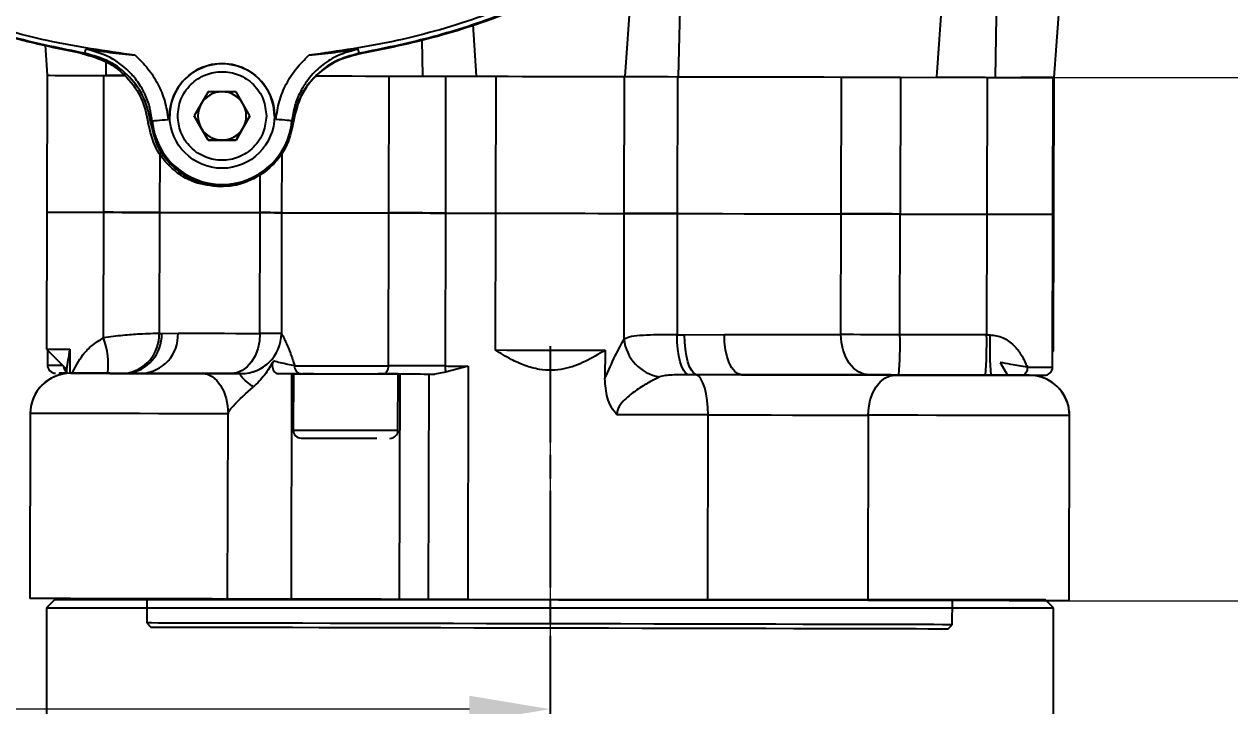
# Model space of a CAD drawing. Header units: millimetres. Extents: x 2251 to 4395, y 932 to 2449.
# Drawn here: x 2852 to 3001.7, y 2032 to 2116.7 of the extents above; entities that cross this region are included whole.
import ezdxf

# ---------------------------------------------------------------- set-up
doc = ezdxf.new("R2010")
doc.units = ezdxf.units.MM
doc.linetypes.add('AM_ISO08W050', pattern=[18, 12, -1.5, 3, -1.5])
doc.layers.add('AM_5', color=3, linetype='Continuous', lineweight=25)
doc.layers.add('AM_7', color=4, linetype='AM_ISO08W050', lineweight=25)
doc.styles.add('SLDTEXTSTYLE1', font='txt.shx', dxfattribs={"width": 0.7, "bigfont": 'gbcbig.shx'})
doc.dimstyles.new('SLDDIMSTYLE12$0', dxfattribs={"dimtxt": 12, "dimasz": 10, "dimexe": 0, "dimexo": 0.0625, "dimgap": 0.875, "dimtad": 1, "dimdec": 1, "dimlfac": 1.8, "dimrnd": 1e-09, "dimzin": 12, "dimdsep": 46, "dimtxsty": 'SLDTEXTSTYLE1', "dimcen": 0.09, "dimdle": 8.16, "dimclrd": 3, "dimclre": 3, "dimadec": 0, "dimazin": 3, "dimtfac": 1, "dimtdec": 1, "dimtofl": 0, "dimtmove": 0, "dimatfit": 3, "dimfxl": 0, "dimfrac": 2, "dimtolj": 1, "dimlwd": 5, "dimlwe": 5, "dimarcsym": 0})

# ---------------------------------------------------------------- blocks, each defined once
blk = doc.blocks.new('*D70')
at = {"layer": 'AM_5', "color": 3, "lineweight": 5, "transparency": 16777216}
blk.add_line((2932.89, 2408.77), (3112.72, 2408.77), dxfattribs=at)
at = {"layer": 'AM_5', "color": 3, "linetype": 'Continuous', "lineweight": 5, "transparency": 16777216}
for p, q in [((3112.72, 2398.77), (3112.72, 2120.03)), ((2979.9, 2110.03), (3112.72, 2110.03))]:
    blk.add_line(p, q, dxfattribs=at)
at = {"layer": 'AM_5', "color": 3, "transparency": 16777216}
for points in [[(3111.06, 2398.77), (3114.39, 2398.77), (3112.72, 2408.77)], [(3111.06, 2120.03), (3114.39, 2120.03), (3112.72, 2110.03)]]:
    blk.add_solid(points, dxfattribs=at)
at = {"layer": 'Defpoints', "color": 0, "transparency": 16777216}
for p in [(2932.83, 2408.77), (2979.83, 2110.03), (3112.72, 2110.03)]:
    blk.add_point(p, dxfattribs=at)
at = {"layer": 'AM_5', "color": 0, "transparency": 16777216, "insert": (3105.85, 2259.4), "char_height": 12, "attachment_point": 5, "rotation": 90, "style": 'SLDTEXTSTYLE1'}
blk.add_mtext('\\A1;300', dxfattribs=at)
blk = doc.blocks.new('*D71')
at = {"layer": 'AM_5', "color": 3, "lineweight": 5, "transparency": 16777216}
blk.add_line((2979.96, 2110.03), (3112.84, 2110.03), dxfattribs=at)
at = {"layer": 'AM_5', "color": 3, "linetype": 'Continuous', "lineweight": 5, "transparency": 16777216}
for p, q in [((3112.84, 2100.03), (3112.84, 2055.02)), ((2981.82, 2045.02), (3112.84, 2045.02))]:
    blk.add_line(p, q, dxfattribs=at)
at = {"layer": 'AM_5', "color": 3, "transparency": 16777216}
for points in [[(3111.17, 2100.03), (3114.51, 2100.03), (3112.84, 2110.03)], [(3111.17, 2055.02), (3114.51, 2055.02), (3112.84, 2045.02)]]:
    blk.add_solid(points, dxfattribs=at)
at = {"layer": 'Defpoints', "color": 0, "transparency": 16777216}
for p in [(2979.9, 2110.03), (2981.76, 2045.02), (3112.84, 2045.02)]:
    blk.add_point(p, dxfattribs=at)
at = {"layer": 'AM_5', "color": 0, "transparency": 16777216, "insert": (3105.97, 2077.53), "char_height": 12, "attachment_point": 5, "rotation": 90, "style": 'SLDTEXTSTYLE1'}
blk.add_mtext('\\A1;30', dxfattribs=at)
blk = doc.blocks.new('*D64')
at = {"layer": 'AM_5', "color": 3, "linetype": 'Continuous', "lineweight": 5, "transparency": 16777216}
for p, q in [((2755.4, 2110.44), (2755.4, 2031.56)), ((2907.32, 2031.56), (2765.4, 2031.56))]:
    blk.add_line(p, q, dxfattribs=at)
at = {"layer": 'AM_5', "color": 3, "lineweight": 5, "transparency": 16777216}
blk.add_line((2917.32, 2073.61), (2917.32, 2031.56), dxfattribs=at)
at = {"layer": 'AM_5', "color": 3, "transparency": 16777216}
for points in [[(2765.4, 2033.23), (2765.4, 2029.9), (2755.4, 2031.56)], [(2907.32, 2033.23), (2907.32, 2029.9), (2917.32, 2031.56)]]:
    blk.add_solid(points, dxfattribs=at)
at = {"layer": 'Defpoints', "color": 0, "transparency": 16777216}
for p in [(2755.4, 2110.51), (2917.32, 2073.67), (2755.4, 2031.56)]:
    blk.add_point(p, dxfattribs=at)
at = {"layer": 'AM_5', "color": 0, "transparency": 16777216, "insert": (2836.36, 2038.44), "char_height": 12, "attachment_point": 5, "style": 'SLDTEXTSTYLE1'}
blk.add_mtext('\\A1;160', dxfattribs=at)
blk = doc.blocks.new('*D83')
at = {"layer": 'AM_5', "color": 3, "lineweight": 5, "transparency": 16777216}
blk.add_line((2981.82, 2045.02), (3079.45, 2044.81), dxfattribs=at)
at = {"layer": 'AM_5', "color": 3, "linetype": 'Continuous', "lineweight": 5, "transparency": 16777216}
for p, q in [((3079.43, 2034.81), (3078.85, 1765.13)), ((2966.38, 1755.37), (3078.83, 1755.13))]:
    blk.add_line(p, q, dxfattribs=at)
at = {"layer": 'AM_5', "color": 3, "transparency": 16777216}
for points in [[(3077.76, 2034.82), (3081.09, 2034.81), (3079.45, 2044.81)], [(3077.18, 1765.13), (3080.52, 1765.12), (3078.83, 1755.13)]]:
    blk.add_solid(points, dxfattribs=at)
at = {"layer": 'Defpoints', "color": 0, "transparency": 16777216}
for p in [(2981.76, 2045.02), (2966.32, 1755.37), (3078.83, 1755.13)]:
    blk.add_point(p, dxfattribs=at)
at = {"layer": 'AM_5', "color": 0, "transparency": 16777216, "insert": (3072.26, 1899.99), "char_height": 12, "attachment_point": 5, "rotation": 89.8775, "style": 'SLDTEXTSTYLE1'}
blk.add_mtext('\\A1;290', dxfattribs=at)

msp = doc.modelspace()

# ---------------------------------------------------------------- linework, layer by layer
at = {"color": 7, "linetype": 'Continuous', "lineweight": 25}
for p, q in [((2965.348, 2110.059), (2967.757, 2145.193)), ((2973.199, 2145.181), (2972.564, 2110.043)), ((2979.9, 2110.028), (2982.484, 2145.885)), ((2933.721, 2129.728), (2933.248, 2110.127)), ((2926.65, 2110.141), (2927.751, 2125.82)), ((2907.726, 2116.603), (2908.15, 2110.181)), ((2854.645, 2114.053), (2854.9, 2110.295)), ((2859.586, 2113.033), (2859.705, 2113.55)), ((2893.642, 2113.033), (2893.523, 2113.55)), ((2901.551, 2110.195), (2901.462, 2114.705)), ((2862.235, 2110.279), (2862.212, 2111.962)), ((2854.9, 2110.295), (2854.864, 2093.295)), ((2861.92, 2093.28), (2861.956, 2110.28)), ((2864.451, 2110.274), (2862.235, 2110.279)), ((2897.299, 2093.204), (2897.336, 2110.204)), ((2904.366, 2110.189), (2904.33, 2093.189)), ((2910.577, 2110.175), (2910.541, 2093.176)), ((2926.544, 2093.141), (2926.58, 2110.141)), ((2933.154, 2110.127), (2933.118, 2093.127)), ((2953.467, 2093.084), (2953.503, 2110.084)), ((2960.83, 2110.068), (2960.794, 2093.068)), ((2960.83, 2110.068), (2971.58, 2110.045)), ((2971.58, 2110.045), (2971.543, 2093.045)), ((2975.967, 2110.036), (2975.967, 2110.036)), ((2977.011, 2110.034), (2977.011, 2110.034)), ((2979.742, 2093.028), (2979.778, 2110.028)), ((2979.863, 2093.028), (2979.9, 2110.028)), ((2874.882, 2108.248), (2873.15, 2105.248)), ((2878.346, 2108.248), (2874.882, 2108.248)), ((2880.078, 2105.248), (2878.346, 2108.248)), ((2867.788, 2104.382), (2867.938, 2104.632)), ((2870.114, 2105.255), (2870.114, 2105.255)), ((2873.15, 2105.248), (2874.882, 2102.248)), ((2874.016, 2103.748), (2873.15, 2105.248)), ((2878.346, 2102.248), (2880.078, 2105.248)), ((2880.078, 2105.248), (2879.212, 2103.748)), ((2883.114, 2105.241), (2883.114, 2105.241)), ((2885.44, 2104.382), (2885.291, 2104.632)), ((2874.882, 2102.248), (2874.016, 2103.748)), ((2879.212, 2103.748), (2878.346, 2102.248)), ((2874.882, 2102.248), (2878.346, 2102.248)), ((2874.882, 2102.248), (2874.882, 2102.248)), ((2876.614, 2102.248), (2874.882, 2102.248)), ((2878.346, 2102.248), (2876.614, 2102.248)), ((2878.346, 2102.248), (2878.346, 2102.248)), ((2868.874, 2100.691), (2868.858, 2093.265)), ((2884.022, 2100.73), (2884.006, 2093.232)), ((2881.342, 2093.238), (2881.352, 2098.099)), ((2854.864, 2093.295), (2854.827, 2076.295)), ((2861.886, 2077.671), (2861.92, 2093.28)), ((2868.858, 2093.265), (2868.826, 2078.215)), ((2881.31, 2078.238), (2881.342, 2093.238)), ((2881.342, 2093.238), (2881.35, 2093.238)), ((2884.006, 2093.232), (2883.974, 2078.232)), ((2897.259, 2074.204), (2897.299, 2093.204)), ((2904.33, 2093.189), (2904.289, 2074.189)), ((2910.541, 2093.176), (2910.505, 2076.176)), ((2926.51, 2077.533), (2926.544, 2093.141)), ((2933.118, 2093.127), (2933.086, 2078.077)), ((2953.435, 2078.084), (2953.467, 2093.084)), ((2960.762, 2078.068), (2960.794, 2093.068)), ((2960.794, 2093.068), (2971.543, 2093.045)), ((2971.543, 2093.045), (2971.511, 2078.045)), ((2979.701, 2074.028), (2979.742, 2093.028)), ((2979.742, 2093.028), (2979.863, 2093.028)), ((2979.827, 2076.028), (2979.863, 2093.028)), ((2868.826, 2078.215), (2869.139, 2078.214)), ((2869.139, 2078.214), (2871.145, 2078.26)), ((2933.086, 2078.077), (2934.019, 2078.075)), ((2934.019, 2078.075), (2938.961, 2078.115)), ((2971.511, 2078.045), (2960.762, 2078.068)), ((2971.511, 2078.045), (2971.92, 2078.044)), ((2854.827, 2076.295), (2857.322, 2073.79)), ((2854.949, 2076.173), (2854.945, 2074.295)), ((2857.716, 2076.289), (2857.71, 2073.287)), ((2924.15, 2076.146), (2924.142, 2072.619)), ((2979.705, 2075.906), (2979.827, 2076.028)), ((2979.705, 2076.028), (2979.827, 2076.028)), ((2973.199, 2074.624), (2974.118, 2073.04)), ((2856.442, 2073.292), (2856.442, 2073.097)), ((2857.322, 2073.93), (2857.321, 2073.264)), ((2866.607, 2073.27), (2866.6, 2073.27)), ((2867.539, 2073.268), (2866.942, 2073.269)), ((2877.772, 2073.246), (2877.768, 2073.246)), ((2878.968, 2073.243), (2878.968, 2073.243)), ((2878.968, 2073.243), (2878.968, 2073.243)), ((2885.239, 2073.23), (2885.179, 2045.23)), ((2885.464, 2073.229), (2885.449, 2066.229)), ((2886.417, 2073.227), (2887.014, 2073.226)), ((2887.368, 2073.225), (2886.608, 2073.227)), ((2887.964, 2073.224), (2887.368, 2073.225)), ((2898.449, 2066.201), (2898.464, 2073.201)), ((2898.672, 2073.201), (2898.612, 2045.201)), ((2902.267, 2073.193), (2902.207, 2045.193)), ((2904.367, 2073.415), (2903.015, 2073.192)), ((2907.18, 2074.183), (2904.367, 2073.415)), ((2907.18, 2074.183), (2907.118, 2045.183)), ((2935.481, 2073.097), (2934.465, 2073.099)), ((2941.071, 2073.11), (2935.481, 2073.097)), ((2971.377, 2073.046), (2960.627, 2073.069)), ((2972.041, 2073.044), (2971.377, 2073.046)), ((2972.083, 2073.044), (2973.044, 2073.042)), ((2976.274, 2073.035), (2975.993, 2073.036)), ((2978.199, 2072.836), (2978.199, 2073.031)), ((2852.813, 2068.299), (2852.764, 2045.299)), ((2852.813, 2068.299), (2852.813, 2068.299)), ((2877.305, 2045.246), (2877.354, 2068.246)), ((2936.893, 2045.119), (2936.943, 2068.119)), ((2956.813, 2068.077), (2956.764, 2045.077)), ((2981.758, 2045.023), (2981.807, 2068.023)), ((2981.807, 2068.023), (2981.807, 2068.024)), ((2855.822, 2045.163), (2854.822, 2044.163)), ((2917.322, 2045.163), (2855.822, 2045.163)), ((2867.261, 2045.268), (2867.255, 2042.268)), ((2885.179, 2045.23), (2877.305, 2045.246)), ((2902.207, 2045.193), (2898.612, 2045.201)), ((2978.822, 2045.163), (2917.322, 2045.163)), ((2967.254, 2042.054), (2967.261, 2045.054)), ((2979.822, 2044.163), (2978.822, 2045.163)), ((2854.822, 2044.163), (2854.822, 2024.163)), ((2854.822, 2044.163), (2979.822, 2044.163)), ((2979.822, 2024.163), (2979.822, 2044.163)), ((2867.255, 2042.268), (2867.753, 2041.767)), ((2966.753, 2041.556), (2967.254, 2042.054))]:
    msp.add_line(p, q, dxfattribs=at)
at = {"color": 7, "linetype": 'Continuous', "lineweight": 25, "flags": 128}
for points in [[(2854.9, 2110.295), (2854.909, 2110.295), (2855.207, 2110.294), (2855.913, 2110.293), (2856.996, 2110.29), (2858.408, 2110.287), (2860.086, 2110.284), (2861.956, 2110.28)], [(2861.956, 2110.28), (2863.137, 2110.277), (2864.259, 2110.275), (2864.512, 2110.274)], [(2888.254, 2110.223), (2889.443, 2110.221), (2891.084, 2110.217), (2892.767, 2110.214), (2894.418, 2110.21), (2895.963, 2110.207), (2897.336, 2110.204)], [(2897.336, 2110.204), (2898.077, 2110.202), (2898.881, 2110.2), (2899.737, 2110.199), (2900.634, 2110.197), (2901.558, 2110.195), (2902.496, 2110.193), (2903.437, 2110.191), (2904.366, 2110.189)], [(2904.366, 2110.189), (2905.136, 2110.187), (2905.908, 2110.185), (2906.682, 2110.184), (2907.458, 2110.182), (2908.236, 2110.18), (2909.015, 2110.179), (2909.795, 2110.177), (2910.577, 2110.175)], [(2910.577, 2110.175), (2912.115, 2110.172), (2913.887, 2110.168), (2915.815, 2110.164), (2917.813, 2110.16), (2919.794, 2110.156), (2921.668, 2110.152), (2923.352, 2110.148), (2924.772, 2110.145), (2925.864, 2110.143), (2926.58, 2110.141)], [(2926.58, 2110.141), (2926.975, 2110.14), (2927.513, 2110.139), (2928.186, 2110.138), (2928.985, 2110.136), (2929.895, 2110.134), (2930.905, 2110.132), (2931.997, 2110.13), (2933.154, 2110.127)], [(2933.154, 2110.127), (2935.99, 2110.121), (2938.761, 2110.115), (2941.457, 2110.11), (2944.069, 2110.104), (2946.589, 2110.099), (2949.006, 2110.093), (2951.314, 2110.089), (2953.503, 2110.084)], [(2953.503, 2110.084), (2954.254, 2110.082), (2955.071, 2110.081), (2955.944, 2110.079), (2956.865, 2110.077), (2957.824, 2110.075), (2958.811, 2110.073), (2959.817, 2110.07), (2960.83, 2110.068)], [(2971.58, 2110.045), (2973.257, 2110.042), (2974.869, 2110.038), (2976.345, 2110.035), (2977.618, 2110.032), (2978.633, 2110.03), (2979.344, 2110.029), (2979.72, 2110.028), (2979.745, 2110.028), (2979.418, 2110.029), (2978.752, 2110.03), (2977.777, 2110.032)], [(2977.777, 2110.032), (2977.197, 2110.033), (2976.708, 2110.034), (2976.316, 2110.035), (2976.029, 2110.036), (2975.848, 2110.036), (2975.777, 2110.036), (2975.817, 2110.036), (2975.967, 2110.036)], [(2975.967, 2110.036), (2976.133, 2110.036), (2976.289, 2110.035), (2976.435, 2110.035), (2976.57, 2110.035), (2976.696, 2110.034), (2976.811, 2110.034), (2976.916, 2110.034), (2977.011, 2110.034)], [(2977.011, 2110.034), (2978.294, 2110.031), (2979.226, 2110.029), (2979.767, 2110.028), (2979.9, 2110.028)], [(2867.938, 2104.632), (2867.982, 2104.637), (2868.099, 2104.648), (2868.285, 2104.665), (2868.533, 2104.689), (2868.833, 2104.717), (2869.174, 2104.749), (2869.544, 2104.784), (2869.928, 2104.821)], [(2885.291, 2104.632), (2885.247, 2104.637), (2885.129, 2104.648), (2884.943, 2104.665), (2884.695, 2104.689), (2884.395, 2104.717), (2884.054, 2104.749), (2883.684, 2104.784), (2883.3, 2104.821)], [(2854.864, 2093.295), (2854.873, 2093.295), (2855.17, 2093.294), (2855.876, 2093.293), (2856.959, 2093.29), (2858.371, 2093.287), (2860.05, 2093.284), (2861.92, 2093.28)], [(2854.864, 2093.295), (2854.873, 2093.295), (2855.17, 2093.294), (2855.876, 2093.293), (2856.959, 2093.29), (2858.371, 2093.287), (2860.05, 2093.284), (2861.92, 2093.28)], [(2861.92, 2093.28), (2863.1, 2093.277), (2864.223, 2093.275), (2865.27, 2093.273), (2866.225, 2093.271), (2867.074, 2093.269), (2867.803, 2093.267), (2868.4, 2093.266), (2868.858, 2093.265)], [(2868.858, 2093.265), (2868.4, 2093.266), (2867.803, 2093.267), (2867.074, 2093.269), (2866.225, 2093.271), (2865.27, 2093.273), (2864.223, 2093.275), (2863.1, 2093.277), (2861.92, 2093.28)], [(2868.858, 2093.265), (2869.872, 2093.263), (2871.053, 2093.26), (2872.394, 2093.257), (2873.893, 2093.254), (2875.543, 2093.251), (2877.338, 2093.247), (2879.274, 2093.243), (2881.342, 2093.238)], [(2868.858, 2093.265), (2869.872, 2093.263), (2871.053, 2093.26), (2872.394, 2093.257), (2873.893, 2093.254), (2875.543, 2093.251), (2877.338, 2093.247), (2879.274, 2093.243), (2881.342, 2093.238)], [(2881.342, 2093.238), (2882.022, 2093.237), (2882.623, 2093.235), (2883.138, 2093.234), (2883.562, 2093.233), (2883.891, 2093.233), (2884.006, 2093.232)], [(2884.006, 2093.232), (2883.892, 2093.233), (2883.564, 2093.233), (2883.142, 2093.234), (2882.628, 2093.235), (2882.029, 2093.237), (2881.35, 2093.238)], [(2884.006, 2093.232), (2884.144, 2093.232), (2884.628, 2093.231), (2885.438, 2093.229), (2886.539, 2093.227), (2887.882, 2093.224), (2889.407, 2093.221), (2891.047, 2093.217), (2892.73, 2093.214), (2894.381, 2093.21), (2895.927, 2093.207), (2897.299, 2093.204)], [(2884.009, 2093.232), (2884.144, 2093.232), (2884.628, 2093.231), (2885.438, 2093.229), (2886.539, 2093.227), (2887.882, 2093.224), (2889.407, 2093.221), (2891.047, 2093.217), (2892.73, 2093.214), (2894.381, 2093.21), (2895.927, 2093.207), (2897.299, 2093.204)], [(2897.299, 2093.204), (2898.041, 2093.202), (2898.845, 2093.201), (2899.701, 2093.199), (2900.597, 2093.197), (2901.521, 2093.195), (2902.46, 2093.193), (2903.4, 2093.191), (2904.33, 2093.189)], [(2904.33, 2093.189), (2903.4, 2093.191), (2902.46, 2093.193), (2901.521, 2093.195), (2900.597, 2093.197), (2899.701, 2093.199), (2898.845, 2093.201), (2898.041, 2093.202), (2897.299, 2093.204)], [(2904.33, 2093.189), (2905.1, 2093.187), (2905.872, 2093.186), (2906.646, 2093.184), (2907.422, 2093.182), (2908.199, 2093.181), (2908.978, 2093.179), (2909.759, 2093.177), (2910.541, 2093.176)], [(2904.33, 2093.189), (2905.1, 2093.187), (2905.872, 2093.186), (2906.646, 2093.184), (2907.422, 2093.182), (2908.199, 2093.181), (2908.978, 2093.179), (2909.759, 2093.177), (2910.541, 2093.176)], [(2910.541, 2093.176), (2912.078, 2093.172), (2913.85, 2093.168), (2915.779, 2093.164), (2917.777, 2093.16), (2919.757, 2093.156), (2921.631, 2093.152), (2923.315, 2093.148), (2924.735, 2093.145), (2925.828, 2093.143), (2926.544, 2093.141)], [(2910.541, 2093.176), (2912.078, 2093.172), (2913.85, 2093.168), (2915.779, 2093.164), (2917.777, 2093.16), (2919.757, 2093.156), (2921.631, 2093.152), (2923.315, 2093.148), (2924.735, 2093.145), (2925.828, 2093.143), (2926.544, 2093.141)], [(2926.544, 2093.141), (2926.938, 2093.141), (2927.476, 2093.139), (2928.15, 2093.138), (2928.948, 2093.136), (2929.859, 2093.134), (2930.868, 2093.132), (2931.96, 2093.13), (2933.118, 2093.127)], [(2933.118, 2093.127), (2931.96, 2093.13), (2930.868, 2093.132), (2929.859, 2093.134), (2928.948, 2093.136), (2928.15, 2093.138), (2927.476, 2093.139), (2926.938, 2093.141), (2926.544, 2093.141)], [(2933.118, 2093.127), (2935.954, 2093.121), (2938.724, 2093.115), (2941.421, 2093.11), (2944.033, 2093.104), (2946.552, 2093.099), (2948.97, 2093.093), (2951.277, 2093.089), (2953.467, 2093.084)], [(2933.118, 2093.127), (2935.954, 2093.121), (2938.724, 2093.115), (2941.421, 2093.11), (2944.033, 2093.104), (2946.552, 2093.099), (2948.97, 2093.093), (2951.277, 2093.089), (2953.467, 2093.084)], [(2953.467, 2093.084), (2954.218, 2093.082), (2955.035, 2093.081), (2955.908, 2093.079), (2956.828, 2093.077), (2957.787, 2093.075), (2958.775, 2093.073), (2959.78, 2093.07), (2960.794, 2093.068)], [(2960.794, 2093.068), (2959.78, 2093.07), (2958.775, 2093.073), (2957.787, 2093.075), (2956.828, 2093.077), (2955.908, 2093.079), (2955.035, 2093.081), (2954.218, 2093.082), (2953.467, 2093.084)], [(2971.543, 2093.045), (2973.221, 2093.042), (2974.833, 2093.038), (2976.308, 2093.035), (2977.582, 2093.032), (2978.596, 2093.03), (2979.308, 2093.029), (2979.684, 2093.028), (2979.742, 2093.028)], [(2971.543, 2093.045), (2973.221, 2093.042), (2974.833, 2093.038), (2976.308, 2093.035), (2977.582, 2093.032), (2978.596, 2093.03), (2979.308, 2093.029), (2979.684, 2093.028), (2979.742, 2093.028)], [(2871.145, 2078.26), (2872.131, 2078.258), (2873.203, 2078.256), (2874.358, 2078.253), (2875.595, 2078.25), (2876.912, 2078.248), (2878.305, 2078.245), (2879.772, 2078.241), (2881.31, 2078.238)], [(2881.31, 2078.238), (2881.24, 2077.263), (2881.037, 2076.325), (2880.709, 2075.462), (2880.268, 2074.705), (2879.731, 2074.084), (2879.12, 2073.623), (2878.457, 2073.34), (2877.768, 2073.246)], [(2883.974, 2078.232), (2883.859, 2078.233), (2883.53, 2078.233), (2883.106, 2078.234), (2882.591, 2078.235), (2881.99, 2078.237), (2881.31, 2078.238)], [(2934.465, 2073.099), (2934.187, 2073.275), (2933.924, 2073.613), (2933.685, 2074.101), (2933.478, 2074.722), (2933.309, 2075.457), (2933.185, 2076.28), (2933.11, 2077.163), (2933.086, 2078.077)], [(2935.481, 2073.097), (2935.186, 2073.273), (2934.908, 2073.611), (2934.654, 2074.098), (2934.434, 2074.72), (2934.256, 2075.455), (2934.124, 2076.278), (2934.045, 2077.161), (2934.019, 2078.075)], [(2941.071, 2073.11), (2940.657, 2073.207), (2940.26, 2073.493), (2939.895, 2073.955), (2939.574, 2074.578), (2939.312, 2075.336), (2939.118, 2076.201), (2939, 2077.139), (2938.961, 2078.115)], [(2938.961, 2078.115), (2940.952, 2078.111), (2942.898, 2078.106), (2944.796, 2078.102), (2946.642, 2078.098), (2948.432, 2078.095), (2950.163, 2078.091), (2951.831, 2078.087), (2953.435, 2078.084)], [(2956.963, 2073.076), (2956.273, 2073.174), (2955.61, 2073.46), (2954.999, 2073.923), (2954.464, 2074.546), (2954.025, 2075.305), (2953.7, 2076.17), (2953.5, 2077.108), (2953.435, 2078.084)], [(2960.762, 2078.068), (2959.748, 2078.07), (2958.743, 2078.073), (2957.755, 2078.075), (2956.796, 2078.077), (2955.876, 2078.079), (2955.002, 2078.081), (2954.186, 2078.082), (2953.435, 2078.084)], [(2854.827, 2076.295), (2855.017, 2076.295), (2855.579, 2076.293), (2856.491, 2076.291), (2857.716, 2076.289)], [(2910.505, 2076.176), (2911.956, 2076.172), (2913.623, 2076.169), (2915.437, 2076.165), (2917.327, 2076.161), (2919.217, 2076.157), (2921.032, 2076.153), (2922.698, 2076.149), (2924.15, 2076.146)], [(2854.945, 2074.295), (2854.992, 2074.295), (2855.334, 2074.294), (2855.995, 2074.293), (2856.823, 2074.291)], [(2857.321, 2073.29), (2857.221, 2073.29), (2856.664, 2073.291), (2856.445, 2073.292), (2856.577, 2073.291), (2857.051, 2073.29), (2857.321, 2073.29)], [(2866.657, 2073.27), (2867.264, 2073.268), (2868.267, 2073.266), (2868.983, 2073.265), (2869.374, 2073.264), (2869.418, 2073.264), (2869.112, 2073.265), (2868.475, 2073.266), (2867.539, 2073.268)], [(2874.184, 2073.253), (2874.804, 2073.156), (2875.4, 2072.87), (2875.949, 2072.407), (2876.43, 2071.784), (2876.824, 2071.025), (2877.116, 2070.16), (2877.295, 2069.222), (2877.354, 2068.246)], [(2885.464, 2073.229), (2885.532, 2073.229), (2885.923, 2073.228), (2886.639, 2073.227), (2887.643, 2073.224), (2888.879, 2073.222), (2890.281, 2073.219), (2891.775, 2073.216), (2893.278, 2073.212), (2894.711, 2073.209), (2895.995, 2073.207), (2897.062, 2073.204), (2897.855, 2073.203), (2898.329, 2073.202), (2898.461, 2073.201), (2898.242, 2073.202), (2897.685, 2073.203), (2896.819, 2073.205), (2895.964, 2073.207)], [(2885.626, 2074.229), (2886.751, 2074.226), (2888.093, 2074.223), (2889.597, 2074.22), (2891.2, 2074.217), (2892.834, 2074.213), (2894.433, 2074.21), (2895.929, 2074.207), (2897.259, 2074.204)], [(2887.964, 2073.224), (2887.989, 2073.224), (2888.297, 2073.223), (2888.932, 2073.222), (2889.836, 2073.22), (2890.928, 2073.217), (2892.113, 2073.215), (2893.285, 2073.212), (2894.339, 2073.21), (2895.182, 2073.208), (2895.739, 2073.207), (2895.961, 2073.207), (2895.964, 2073.207)], [(2897.259, 2074.204), (2897.245, 2074.009), (2897.207, 2073.821), (2897.146, 2073.649), (2897.063, 2073.497), (2896.963, 2073.373), (2896.848, 2073.281), (2896.724, 2073.224), (2896.595, 2073.205)], [(2904.289, 2074.189), (2903.36, 2074.191), (2902.419, 2074.193), (2901.481, 2074.195), (2900.557, 2074.197), (2899.66, 2074.199), (2898.804, 2074.201), (2898, 2074.202), (2897.259, 2074.204)], [(2904.289, 2074.189), (2904.649, 2074.188), (2905.009, 2074.187), (2905.37, 2074.187), (2905.731, 2074.186), (2906.093, 2074.185), (2906.455, 2074.184), (2906.817, 2074.183), (2907.18, 2074.183)], [(2936.943, 2068.119), (2936.917, 2069.033), (2936.837, 2069.916), (2936.706, 2070.739), (2936.527, 2071.474), (2936.307, 2072.096), (2936.054, 2072.584), (2935.775, 2072.921), (2935.481, 2073.097)], [(2956.813, 2068.077), (2956.879, 2069.052), (2957.07, 2069.989), (2957.38, 2070.853), (2957.796, 2071.61), (2958.302, 2072.231), (2958.879, 2072.692), (2959.505, 2072.975), (2960.155, 2073.069)], [(2972.037, 2073.044), (2972.147, 2073.044), (2973.299, 2073.041), (2973.712, 2073.041)], [(2974.129, 2073.04), (2975.427, 2073.037), (2975.731, 2073.036)], [(2976.581, 2074.034), (2976.569, 2073.839), (2976.534, 2073.652), (2976.477, 2073.479), (2976.401, 2073.328), (2976.308, 2073.204), (2976.202, 2073.111), (2976.088, 2073.055), (2975.969, 2073.036)], [(2976.449, 2073.035), (2976.555, 2073.035), (2977.42, 2073.033), (2977.978, 2073.031), (2978.196, 2073.031), (2978.199, 2073.031)], [(2976.581, 2074.034), (2977.768, 2074.032), (2978.701, 2074.03), (2979.342, 2074.029), (2979.664, 2074.028), (2979.701, 2074.028)], [(2877.354, 2068.246), (2875.422, 2068.251), (2873.303, 2068.255), (2871.048, 2068.26), (2868.713, 2068.265), (2866.356, 2068.27), (2864.034, 2068.275), (2861.806, 2068.28), (2859.727, 2068.284), (2857.847, 2068.288), (2856.214, 2068.292), (2854.867, 2068.295), (2853.839, 2068.297), (2853.157, 2068.298), (2852.837, 2068.299), (2852.813, 2068.299)], [(2936.943, 2068.119), (2935.558, 2068.122), (2934.163, 2068.125), (2932.757, 2068.128), (2931.343, 2068.131), (2929.92, 2068.134), (2928.49, 2068.137), (2927.053, 2068.14), (2925.61, 2068.143)], [(2936.943, 2068.119), (2939.503, 2068.114), (2942.134, 2068.108), (2944.788, 2068.102), (2947.42, 2068.097), (2949.982, 2068.091), (2952.43, 2068.086), (2954.72, 2068.081), (2956.813, 2068.077)], [(2981.807, 2068.023), (2981.736, 2068.023), (2981.324, 2068.024), (2980.552, 2068.026), (2979.441, 2068.028), (2978.018, 2068.031), (2976.318, 2068.035), (2974.383, 2068.039), (2972.261, 2068.044), (2970.004, 2068.048), (2967.669, 2068.053), (2965.312, 2068.058), (2962.991, 2068.063), (2960.765, 2068.068), (2958.689, 2068.073), (2956.813, 2068.077)], [(2885.449, 2066.229), (2885.517, 2066.229), (2885.908, 2066.228), (2886.624, 2066.227), (2887.628, 2066.224), (2888.864, 2066.222), (2890.266, 2066.219), (2891.76, 2066.216), (2893.263, 2066.212), (2894.696, 2066.209), (2895.98, 2066.207), (2897.047, 2066.204), (2897.84, 2066.203), (2898.314, 2066.202), (2898.449, 2066.201)], [(2877.305, 2045.246), (2875.373, 2045.251), (2873.254, 2045.255), (2870.999, 2045.26), (2868.664, 2045.265), (2866.306, 2045.27), (2863.985, 2045.275), (2861.757, 2045.28), (2859.678, 2045.284), (2857.798, 2045.288), (2856.164, 2045.292), (2854.817, 2045.295), (2853.79, 2045.297), (2853.108, 2045.298), (2852.788, 2045.299), (2852.764, 2045.299)], [(2898.612, 2045.201), (2898.23, 2045.202), (2897.469, 2045.203), (2896.375, 2045.206), (2895.013, 2045.209), (2893.465, 2045.212), (2891.824, 2045.215), (2890.187, 2045.219), (2888.653, 2045.222), (2887.314, 2045.225), (2886.249, 2045.227), (2885.523, 2045.229), (2885.179, 2045.23)], [(2907.118, 2045.183), (2906.444, 2045.184), (2905.78, 2045.186), (2905.131, 2045.187), (2904.5, 2045.188), (2903.889, 2045.19), (2903.301, 2045.191), (2902.74, 2045.192), (2902.207, 2045.193)], [(2907.118, 2045.183), (2910.856, 2045.175), (2914.618, 2045.167), (2918.391, 2045.159), (2922.16, 2045.151), (2925.909, 2045.143), (2929.624, 2045.135), (2933.291, 2045.127), (2936.893, 2045.119)], [(2956.764, 2045.077), (2954.671, 2045.081), (2952.381, 2045.086), (2949.933, 2045.091), (2947.371, 2045.097), (2944.739, 2045.102), (2942.085, 2045.108), (2939.454, 2045.114), (2936.893, 2045.119)], [(2981.758, 2045.023), (2981.687, 2045.023), (2981.275, 2045.024), (2980.503, 2045.026), (2979.392, 2045.028), (2977.969, 2045.031), (2976.269, 2045.035), (2974.334, 2045.039), (2972.212, 2045.044), (2969.955, 2045.048), (2967.619, 2045.053), (2965.262, 2045.058), (2962.942, 2045.063), (2960.716, 2045.068), (2958.64, 2045.073), (2956.764, 2045.077)], [(2967.254, 2042.054), (2967.186, 2042.055), (2966.792, 2042.055), (2966.05, 2042.057), (2964.966, 2042.059), (2963.548, 2042.062), (2961.805, 2042.066), (2959.749, 2042.07), (2957.395, 2042.075), (2954.76, 2042.081), (2951.862, 2042.087), (2948.72, 2042.094), (2945.359, 2042.101), (2941.8, 2042.109), (2938.068, 2042.117), (2934.191, 2042.125), (2930.195, 2042.133), (2926.109, 2042.142), (2921.96, 2042.151), (2917.778, 2042.16), (2913.593, 2042.169), (2909.433, 2042.178), (2905.328, 2042.187), (2901.307, 2042.195), (2897.397, 2042.204), (2893.627, 2042.212), (2890.023, 2042.219), (2886.609, 2042.227), (2883.411, 2042.234), (2880.45, 2042.24), (2877.747, 2042.246), (2875.321, 2042.251), (2873.189, 2042.255), (2871.367, 2042.259), (2869.866, 2042.263), (2868.698, 2042.265), (2867.87, 2042.267), (2867.389, 2042.268), (2867.255, 2042.268)], [(2867.753, 2041.767), (2867.765, 2041.767), (2868.032, 2041.767), (2868.654, 2041.765), (2869.626, 2041.763), (2870.942, 2041.76), (2872.591, 2041.757), (2874.561, 2041.753), (2876.84, 2041.748), (2879.409, 2041.742), (2882.252, 2041.736), (2885.346, 2041.729), (2888.67, 2041.722), (2892.201, 2041.715), (2895.912, 2041.707), (2899.776, 2041.698), (2903.767, 2041.69), (2907.854, 2041.681), (2912.01, 2041.672), (2916.203, 2041.663), (2920.403, 2041.654), (2924.581, 2041.645), (2928.707, 2041.637), (2932.749, 2041.628), (2936.68, 2041.62), (2940.472, 2041.612), (2944.095, 2041.604), (2947.526, 2041.596), (2950.738, 2041.59), (2953.709, 2041.583), (2956.417, 2041.577), (2958.844, 2041.572), (2960.97, 2041.568), (2962.782, 2041.564), (2964.265, 2041.561), (2965.41, 2041.558), (2966.208, 2041.557), (2966.653, 2041.556), (2966.753, 2041.556)]]:
    msp.add_lwpolyline(points, dxfattribs=at)
at = {"color": 7, "linetype": 'Continuous', "lineweight": 25}
msp.add_circle((2876.614, 2105.248), 6.5, dxfattribs=at)
for centre, radius, start, end in [((2876.614, 2105.248), 6.5, 359.93876, 180), ((2876.614, 2105.248), 3, 90, 150), ((2876.614, 2105.248), 3, 30, 90), ((2876.614, 2105.248), 3, 150, 210), ((2876.614, 2105.248), 3, 330, 30), ((2876.614, 2105.453), 8.715, 185.40246, 354.59754), ((2876.614, 2105.248), 3, 210, 270), ((2876.614, 2105.248), 3, 270, 330), ((2853.345, 2074.394), 9.148, 352.43919, 20.99236), ((2863.914, 2078.122), 4.912, 277.26115, 1.08356), ((2864.238, 2078.109), 4.902, 277.47784, 1.23352), ((2866.369, 2078.045), 4.782, 272.85392, 2.57258), ((2878.974, 2078.243), 5, 269.87751, 359.87751), ((2878.978, 2078.242), 4.999, 269.88745, 359.88744), ((2883.982, 2080.624), 2.391, 269.82061, 269.88705), ((2931.782, 2078.055), 5.298, 185.65517, 260.63287), ((2910.288, 2076.927), 50.487, 355.6169, 1.29537), ((2921.038, 2076.904), 50.487, 355.6169, 1.29537), ((3019.497, 2076.694), 47.595, 178.37363, 184.39756), ((2857.813, 2068.288), 5, 89.87751, 179.87751), ((2857.813, 2068.289), 5, 105.91096, 179.87751), ((2855.945, 2074.293), 1, 179.87751, 269.87751), ((2858, 2074.223), 1.051, 183.37387, 229.71634), ((2886.536, 2074.134), 0.915, 174.04025, 262.50401), ((2907.533, 2074.125), 3.245, 178.86815, 192.63218), ((2976.807, 2068.034), 5, 359.87751, 89.87751), ((2978.701, 2074.03), 1, 269.87751, 359.87751), ((2976.807, 2068.034), 5, 359.87751, 73.80953), ((2886.449, 2066.227), 1, 179.87751, 269.87751), ((2897.449, 2066.203), 1, 269.87751, 359.87751)]:
    msp.add_arc(centre, radius, start, end, dxfattribs=at)
for points in [[(2865.825, 2112.779), (2862.173, 2113.303), (2854.87, 2114.351), (2844.227, 2117.471), (2833.984, 2121.679), (2824.283, 2127.034), (2815.244, 2133.439), (2806.982, 2140.82), (2799.6, 2149.082), (2793.196, 2158.122), (2787.84, 2167.822), (2783.632, 2178.065), (2780.513, 2188.708), (2779.465, 2196.012), (2778.941, 2199.663)], [(2974.288, 2199.663), (2973.764, 2196.012), (2972.716, 2188.708), (2969.596, 2178.065), (2965.388, 2167.822), (2960.033, 2158.122), (2953.628, 2149.082), (2946.247, 2140.82), (2937.985, 2133.439), (2928.945, 2127.034), (2919.245, 2121.679), (2909.002, 2117.471), (2898.359, 2114.351), (2891.055, 2113.303), (2887.404, 2112.779)], [(2859.282, 2112.982), (2855.988, 2113.668), (2849.399, 2115.041), (2839.847, 2118.362), (2830.664, 2122.566), (2821.961, 2127.701), (2813.824, 2133.691), (2806.34, 2140.478), (2799.584, 2147.992), (2793.63, 2156.154), (2788.531, 2164.879), (2784.367, 2174.08), (2781.087, 2183.646), (2779.742, 2190.241), (2779.07, 2193.538)], [(2974.085, 2193.121), (2973.399, 2189.827), (2972.026, 2183.238), (2968.705, 2173.686), (2964.501, 2164.503), (2959.366, 2155.8), (2953.376, 2147.663), (2946.589, 2140.178), (2939.075, 2133.423), (2930.913, 2127.468), (2922.188, 2122.37), (2912.987, 2118.205), (2903.421, 2114.926), (2896.826, 2113.581), (2893.529, 2112.909)], [(2859.586, 2113.033), (2856.672, 2113.621), (2850.845, 2114.797), (2842.35, 2117.549), (2834.121, 2120.997), (2826.25, 2125.197), (2818.75, 2130.042), (2814.157, 2133.817), (2811.86, 2135.704)], [(2941.368, 2135.704), (2939.072, 2133.817), (2934.479, 2130.042), (2926.978, 2125.197), (2919.107, 2120.997), (2910.878, 2117.549), (2902.384, 2114.797), (2896.556, 2113.621), (2893.642, 2113.033)], [(2859.282, 2112.982), (2860.31, 2112.7), (2862.366, 2112.135), (2864.899, 2110.118), (2866.777, 2107.48), (2867.23, 2105.397), (2867.457, 2104.356)], [(2965.348, 2110.059), (2965.675, 2110.058), (2966.329, 2110.057), (2968.03, 2110.053), (2970.119, 2110.048), (2971.749, 2110.045), (2972.564, 2110.043)], [(2876.37, 2096.453), (2875.285, 2096.57), (2873.114, 2096.803), (2870.302, 2098.586), (2868.195, 2101.164), (2867.703, 2103.292), (2867.457, 2104.356)], [(2876.614, 2096.563), (2875.539, 2096.676), (2873.388, 2096.903), (2870.602, 2098.667), (2868.515, 2101.221), (2868.031, 2103.328), (2867.788, 2104.382)], [(2885.44, 2104.382), (2885.198, 2103.328), (2884.713, 2101.221), (2882.627, 2098.667), (2879.84, 2096.903), (2877.69, 2096.676), (2876.614, 2096.563)], [(2874.184, 2073.253), (2874.916, 2073.252), (2876.38, 2073.249), (2878.105, 2073.245), (2878.968, 2073.243)], [(2896.595, 2073.205), (2897.555, 2073.203), (2899.476, 2073.199), (2901.835, 2073.194), (2903.015, 2073.192)], [(2974.534, 2073.039), (2973.993, 2073.04), (2972.911, 2073.042), (2972.331, 2073.043), (2972.041, 2073.044)]]:
    msp.add_open_spline(points, degree=3, dxfattribs=at)
for points, knots in [([(2859.705, 2113.55), (2860.677, 2113.413), (2862.61, 2113.14), (2864.757, 2112.899), (2865.825, 2112.779)], [0, 0, 0, 0, 0.5024427, 1, 1, 1, 1]), ([(2867.938, 2104.632), (2867.841, 2105.273), (2867.657, 2106.497), (2867.055, 2107.976), (2866.439, 2109.065), (2865.897, 2109.831), (2864.802, 2111.119), (2862.844, 2112.698), (2860.737, 2113.27), (2859.705, 2113.55)], [0, 0, 0, 0, 0.1490589, 0.284486, 0.365253, 0.4374072, 0.5004523, 0.7554674, 1, 1, 1, 1]), ([(2893.523, 2113.55), (2892.489, 2113.275), (2891.096, 2112.905), (2889.562, 2111.95), (2888.681, 2111.271), (2887.842, 2110.456), (2887.017, 2109.438), (2886.234, 2108.126), (2885.572, 2106.497), (2885.387, 2105.273), (2885.291, 2104.632)], [0, 0, 0, 0, 0.2442896, 0.3290361, 0.4144899, 0.500125, 0.5979924, 0.7157703, 0.8510724, 1, 1, 1, 1]), ([(2887.404, 2112.779), (2888.472, 2112.899), (2890.618, 2113.14), (2892.551, 2113.413), (2893.523, 2113.55)], [0, 0, 0, 0, 0.49755733, 1, 1, 1, 1]), ([(2867.788, 2104.382), (2867.562, 2105.428), (2867.11, 2107.516), (2865.231, 2110.165), (2862.686, 2112.186), (2860.62, 2112.751), (2859.586, 2113.033)], [0, 0, 0, 0, 0.2500652, 0.4994456, 0.7493864, 1, 1, 1, 1]), ([(2865.825, 2112.779), (2866.377, 2112.245), (2867.479, 2111.181), (2868.698, 2109.224), (2869.585, 2107.095), (2869.814, 2105.58), (2869.928, 2104.821)], [0, 0, 0, 0, 0.250755, 0.4999887, 0.7492331, 1, 1, 1, 1]), ([(2883.3, 2104.821), (2883.415, 2105.58), (2883.643, 2107.095), (2884.53, 2109.224), (2885.749, 2111.181), (2886.851, 2112.245), (2887.404, 2112.779)], [0, 0, 0, 0, 0.2507669, 0.5000113, 0.749245, 1, 1, 1, 1]), ([(2893.529, 2112.909), (2892.5, 2112.631), (2890.442, 2112.075), (2887.902, 2110.069), (2886.042, 2107.494), (2885.59, 2105.476), (2885.371, 2104.498)], [0, 0, 0, 0, 0.2537692, 0.5075384, 0.7613077, 1, 1, 1, 1]), ([(2893.642, 2113.033), (2892.61, 2112.752), (2890.548, 2112.191), (2888.004, 2110.172), (2886.122, 2107.523), (2885.668, 2105.43), (2885.44, 2104.382)], [0, 0, 0, 0, 0.2500466, 0.4994486, 0.7493959, 1, 1, 1, 1]), ([(2871.114, 2105.248), (2871.187, 2105.939), (2871.3, 2107.004), (2871.986, 2108.285), (2872.696, 2109.164), (2873.577, 2109.879), (2874.857, 2110.543), (2876.614, 2110.88), (2878.37, 2110.543), (2879.65, 2109.879), (2880.532, 2109.164), (2881.241, 2108.285), (2881.927, 2107.004), (2882.04, 2105.939), (2882.114, 2105.248)], [0, 0, 0, 0, 0.1197284, 0.1841803, 0.25, 0.3158197, 0.3802716, 0.5, 0.6197284, 0.6841803, 0.75, 0.8158197, 0.8802716, 1, 1, 1, 1]), ([(2882.114, 2105.248), (2882.04, 2104.556), (2881.927, 2103.491), (2881.241, 2102.211), (2880.532, 2101.331), (2879.65, 2100.616), (2878.37, 2099.952), (2876.614, 2099.615), (2874.857, 2099.952), (2873.577, 2100.616), (2872.696, 2101.331), (2871.986, 2102.211), (2871.3, 2103.491), (2871.187, 2104.556), (2871.114, 2105.248)], [0, 0, 0, 0, 0.1197284, 0.1841803, 0.25, 0.3158197, 0.3802716, 0.5, 0.6197284, 0.6841803, 0.75, 0.8158197, 0.8802716, 1, 1, 1, 1]), ([(2880.786, 2097.767), (2880.385, 2097.496), (2879.08, 2096.614), (2877.479, 2096.519), (2876.37, 2096.453)], [0, 0, 0, 0, 0.3071913, 1, 1, 1, 1]), ([(2857.993, 2073.249), (2858.395, 2074.055), (2859.042, 2075.35), (2860.444, 2076.795), (2861.406, 2077.38), (2861.886, 2077.671)], [0, 0, 0, 0, 0.452471, 0.7267188, 1, 1, 1, 1]), ([(2866.386, 2078.143), (2865.718, 2078.103), (2864.383, 2078.024), (2862.718, 2077.789), (2861.886, 2077.671)], [0, 0, 0, 0, 0.5005372, 1, 1, 1, 1]), ([(2868.826, 2078.215), (2868.508, 2078.213), (2867.922, 2078.211), (2866.869, 2078.164), (2866.386, 2078.143)], [0, 0, 0, 0, 0.5420141, 1, 1, 1, 1]), ([(2883.977, 2078.232), (2883.993, 2078.215), (2884.026, 2078.181), (2884.178, 2077.904), (2884.382, 2077.491), (2884.688, 2076.812), (2885.125, 2075.736), (2885.452, 2074.755), (2885.626, 2074.229)], [0, 0, 0, 0, 0.12447381, 0.25096604, 0.37147488, 0.50010394, 0.73217742, 1, 1, 1, 1]), ([(2924.142, 2072.619), (2924.567, 2073.597), (2925.206, 2075.065), (2926.047, 2076.655), (2926.356, 2077.241), (2926.51, 2077.533)], [0, 0, 0, 0, 0.4999487, 0.7504157, 1, 1, 1, 1]), ([(2933.086, 2078.077), (2932.243, 2078.076), (2930.698, 2078.073), (2928.795, 2078.006), (2927.317, 2077.871), (2926.779, 2077.645), (2926.51, 2077.533)], [0, 0, 0, 0, 0.2724679, 0.5000458, 0.7503555, 1, 1, 1, 1]), ([(2971.92, 2078.044), (2972.201, 2078.027), (2972.767, 2077.991), (2973.554, 2077.713), (2974.267, 2077.299), (2975.059, 2076.619), (2975.892, 2075.542), (2976.34, 2074.56), (2976.581, 2074.034)], [0, 0, 0, 0, 0.12447381, 0.25096604, 0.37147488, 0.50010394, 0.73217742, 1, 1, 1, 1]), ([(2857.716, 2076.289), (2857.635, 2075.818), (2857.469, 2074.865), (2857.332, 2073.867), (2857.339, 2073.913), (2857.341, 2073.93)], [0, 0, 0, 0, 0.3787431, 0.7674108, 1, 1, 1, 1]), ([(2924.15, 2076.146), (2923.344, 2075.659), (2921.739, 2074.686), (2919.001, 2073.669), (2916.367, 2073.593), (2914.19, 2074.215), (2912.348, 2075.043), (2911.162, 2075.772), (2910.505, 2076.176)], [0, 0, 0, 0, 0.1923908, 0.3834722, 0.589159, 0.7155413, 0.8423238, 1, 1, 1, 1]), ([(2882.989, 2074.817), (2882.638, 2074.208), (2881.923, 2072.971), (2880.984, 2072.054), (2880.507, 2071.588)], [0, 0, 0, 0, 0.4918713, 1, 1, 1, 1]), ([(2882.989, 2074.817), (2882.947, 2074.721), (2882.863, 2074.531), (2882.834, 2074.194), (2882.884, 2073.867), (2883.012, 2073.579), (2883.203, 2073.363), (2883.412, 2073.249), (2883.551, 2073.238), (2883.606, 2073.233)], [0, 0, 0, 0, 0.1491203, 0.298298, 0.4463418, 0.5945522, 0.7447419, 0.8986734, 1, 1, 1, 1]), ([(2885.626, 2074.229), (2885.352, 2074.28), (2884.784, 2074.385), (2883.784, 2074.592), (2883.266, 2074.738), (2882.989, 2074.817)], [0, 0, 0, 0, 0.3043315, 0.6280366, 1, 1, 1, 1]), ([(2976.581, 2074.034), (2976.241, 2074.086), (2975.54, 2074.191), (2974.508, 2074.398), (2973.655, 2074.545), (2973.199, 2074.624)], [0, 0, 0, 0, 0.3043315, 0.6280366, 1, 1, 1, 1]), ([(2856.463, 2073.292), (2856.582, 2073.291), (2856.792, 2073.291), (2857.16, 2073.29), (2857.321, 2073.29)], [0, 0, 0, 0, 0.5637685, 1, 1, 1, 1]), ([(2860.367, 2073.283), (2859.999, 2073.284), (2859.245, 2073.285), (2858.436, 2073.287), (2857.915, 2073.288), (2857.761, 2073.288), (2857.987, 2073.288), (2858.57, 2073.287), (2859.452, 2073.285), (2860.576, 2073.282), (2861.926, 2073.279), (2863.513, 2073.276), (2865.313, 2073.272), (2867.24, 2073.268), (2869.191, 2073.264), (2871.051, 2073.26), (2872.749, 2073.256), (2873.714, 2073.254), (2874.184, 2073.253)], [0, 0, 0, 0, 0.058661, 0.1204931, 0.184636, 0.25, 0.315364, 0.3795069, 0.441339, 0.5, 0.558661, 0.6204931, 0.684636, 0.75, 0.815364, 0.8795069, 0.941339, 1, 1, 1, 1]), ([(2866.6, 2073.27), (2866.64, 2073.27), (2866.735, 2073.269), (2865.627, 2073.272), (2863.574, 2073.276), (2861.428, 2073.281), (2860.367, 2073.283)], [0, 0, 0, 0, 0.1934829, 0.4642415, 0.7350002, 1, 1, 1, 1]), ([(2877.768, 2073.246), (2876.287, 2073.249), (2873.324, 2073.255), (2869.57, 2073.263), (2867.594, 2073.267), (2866.607, 2073.27)], [0, 0, 0, 0, 0.3332327, 0.6667548, 1, 1, 1, 1]), ([(2878.92, 2073.243), (2878.907, 2073.243), (2878.804, 2073.243), (2878.433, 2073.244), (2877.991, 2073.245), (2877.772, 2073.246)], [0, 0, 0, 0, 0.0692046, 0.5394087, 1, 1, 1, 1]), ([(2880.506, 2071.588), (2880.225, 2071.798), (2879.664, 2072.218), (2879.168, 2072.71), (2878.949, 2072.991), (2878.841, 2073.195), (2878.918, 2073.224), (2878.968, 2073.243)], [0, 0, 0, 0, 0.2503114, 0.4998417, 0.6202194, 0.7507731, 1, 1, 1, 1]), ([(2886.417, 2073.227), (2886.25, 2073.227), (2885.92, 2073.228), (2885.35, 2073.229), (2884.748, 2073.231), (2884.093, 2073.232), (2883.771, 2073.233), (2883.606, 2073.233)], [0, 0, 0, 0, 0.1826536, 0.360866, 0.578026, 0.783693, 1, 1, 1, 1]), ([(2887.014, 2073.226), (2887.677, 2073.224), (2889.054, 2073.221), (2891.74, 2073.216), (2894.455, 2073.21), (2895.899, 2073.207), (2896.595, 2073.205)], [0, 0, 0, 0, 0.2408979, 0.5, 0.7591021, 1, 1, 1, 1]), ([(2934.465, 2073.099), (2933.796, 2073.096), (2932.793, 2073.091), (2931.591, 2073.025), (2931.144, 2072.893), (2930.92, 2072.828)], [0, 0, 0, 0, 0.5005553, 0.7509565, 1, 1, 1, 1]), ([(2956.963, 2073.076), (2955.379, 2073.08), (2952.21, 2073.086), (2946.865, 2073.098), (2943.002, 2073.106), (2941.071, 2073.11)], [0, 0, 0, 0, 0.33323265, 0.66675484, 1, 1, 1, 1]), ([(2941.071, 2073.11), (2942.776, 2073.107), (2946.225, 2073.099), (2951.316, 2073.088), (2956.114, 2073.078), (2958.818, 2073.072), (2960.155, 2073.069)], [0, 0, 0, 0, 0.2473128, 0.5, 0.7526872, 1, 1, 1, 1]), ([(2960.627, 2073.069), (2960.292, 2073.069), (2959.615, 2073.071), (2958.633, 2073.073), (2957.719, 2073.075), (2957.213, 2073.076), (2956.963, 2073.076)], [0, 0, 0, 0, 0.2474109, 0.5, 0.7525891, 1, 1, 1, 1]), ([(2960.155, 2073.069), (2960.611, 2073.068), (2961.547, 2073.066), (2963.213, 2073.063), (2965.054, 2073.059), (2967.001, 2073.055), (2968.939, 2073.051), (2970.763, 2073.047), (2972.387, 2073.043), (2973.782, 2073.04), (2974.961, 2073.038), (2975.907, 2073.036), (2976.563, 2073.034), (2976.865, 2073.034), (2976.788, 2073.034), (2976.341, 2073.035), (2975.6, 2073.036), (2974.883, 2073.038), (2974.534, 2073.039)], [0, 0, 0, 0, 0.058661, 0.1204931, 0.184636, 0.25, 0.315364, 0.3795069, 0.441339, 0.5, 0.558661, 0.6204931, 0.684636, 0.75, 0.815364, 0.8795069, 0.941339, 1, 1, 1, 1]), ([(2975.969, 2073.036), (2975.761, 2073.036), (2975.349, 2073.037), (2974.737, 2073.038), (2974.331, 2073.039), (2974.112, 2073.04)], [0, 0, 0, 0, 0.3217307, 0.6356386, 1, 1, 1, 1]), ([(2975.969, 2073.036), (2976.326, 2073.035), (2977.048, 2073.033), (2977.868, 2073.032), (2978.424, 2073.031), (2978.694, 2073.03), (2978.671, 2073.03), (2978.663, 2073.03)], [0, 0, 0, 0, 0.2214261, 0.4475745, 0.6737229, 0.895149, 1, 1, 1, 1]), ([(2877.354, 2068.246), (2877.359, 2068.29), (2877.371, 2068.401), (2877.57, 2068.753), (2878.58, 2069.886), (2879.642, 2070.825), (2880.506, 2071.588)], [0, 0, 0, 0, 0.0236669, 0.0606293, 0.2359656, 1, 1, 1, 1]), ([(2925.61, 2068.143), (2925.369, 2068.445), (2924.866, 2069.074), (2924.274, 2070.594), (2924.194, 2071.817), (2924.142, 2072.619)], [0, 0, 0, 0, 0.2406414, 0.5017344, 1, 1, 1, 1]), ([(2930.92, 2072.828), (2930.498, 2072.619), (2929.651, 2072.2), (2928.106, 2071.25), (2926.791, 2070.271), (2925.989, 2069.339), (2925.664, 2068.685), (2925.628, 2068.317), (2925.61, 2068.143)], [0, 0, 0, 0, 0.2492008, 0.4991017, 0.7489308, 0.8742239, 0.9407402, 1, 1, 1, 1]), ([(2886.447, 2065.227), (2886.469, 2065.227), (2886.514, 2065.227), (2886.966, 2065.226), (2887.962, 2065.224), (2889.444, 2065.221), (2890.819, 2065.218), (2891.947, 2065.215), (2893.071, 2065.213), (2894.462, 2065.21), (2895.295, 2065.208), (2895.836, 2065.207)], [0, 0, 0, 0, 0.0877596, 0.1736954, 0.3333333, 0.4929712, 0.5789071, 0.6666667, 0.7544262, 0.8403621, 1, 1, 1, 1])]:
    msp.add_open_spline(points, degree=3, knots=knots, dxfattribs=at)
at = {"layer": 'AM_7'}
msp.add_line((2917.322, 2076.669), (2917.322, 1587.663), dxfattribs=at)

# ---------------------------------------------------------------- dimensions: what is measured, and where the dimension line sits
at = {"layer": 'AM_5'}
for base, p1, p2, angle, text, picture, middle in [((3112.724, 2110.028), (2932.832, 2408.768), (2979.833, 2110.028), 90, '300', '*D70', (3105.849, 2259.398)), ((3112.842, 2045.023), (2979.9, 2110.028), (2981.758, 2045.023), 90, '30', '*D71', (3105.967, 2077.525)), ((3078.83, 1755.128), (2981.758, 2045.023), (2966.322, 1755.368), 89.87751, '290', '*D83', (3072.264, 1899.986))]:
    dim = msp.add_linear_dim(base=base, p1=p1, p2=p2, angle=angle, text=text, dimstyle='SLDDIMSTYLE12$0', override={"dimlfac": 1, "dimpost": ''}, dxfattribs=at)
    dim.commit()
    dim.dimension.update_dxf_attribs({"geometry": picture, "text_midpoint": middle})
dim = msp.add_linear_dim(base=(2755.4, 2031.563), p1=(2917.322, 2073.669), p2=(2755.4, 2110.507), text='160', dimstyle='SLDDIMSTYLE12$0', override={"dimlfac": 1, "dimpost": ''}, dxfattribs=at)
dim.commit()
dim.dimension.update_dxf_attribs({"geometry": '*D64', "text_midpoint": (2836.361, 2038.438)})

doc.saveas('drawing.dxf')
